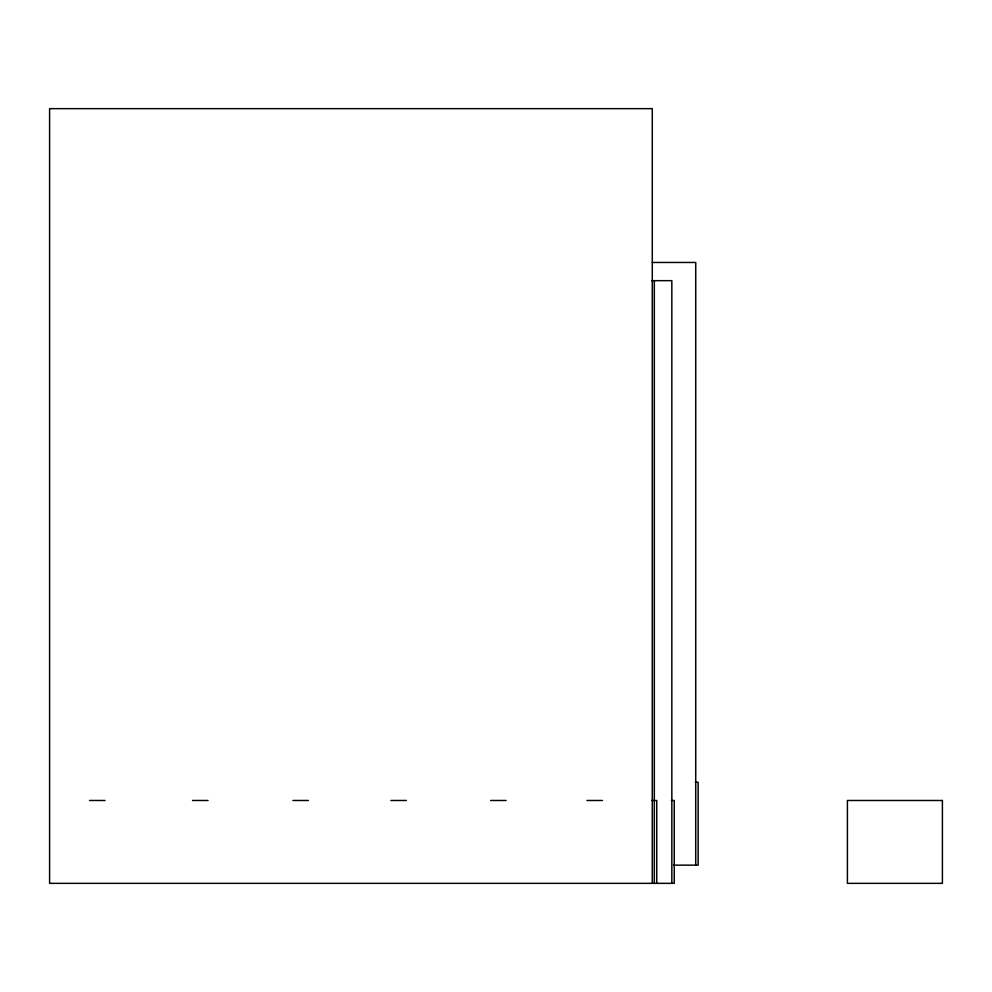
<?xml version="1.0" encoding="UTF-8"?>
<svg xmlns="http://www.w3.org/2000/svg" width="992" height="992" viewBox="0 0 992 992"><rect width="100%" height="100%" fill="white"/><g stroke="black" fill="none" stroke-linecap="round" stroke-linejoin="round"><path stroke-width="1.49" d="M652.352 262.458L695.739 262.458L695.739 865.148M651.694 280.662L671.832 280.662L671.832 883.351M695.268 782.279L698.157 782.279L698.157 865.148L673.518 865.148M89.553 800.482L105.028 800.482M192.535 800.482L208.022 800.482M292.913 800.482L308.388 800.482M390.898 800.482L406.373 800.482M490.606 800.482L506.081 800.482M586.966 800.482L602.454 800.482M651.818 800.482L656.741 800.482L656.741 883.351M671.361 800.482L674.25 800.482L674.25 883.351L49.6 883.351L49.6 108.649L652.277 108.649L652.277 883.351M654.323 280.662L654.323 883.351M942.4 800.482L847.404 800.482L847.404 883.351L942.4 883.351L942.4 800.482"/></g></svg>
